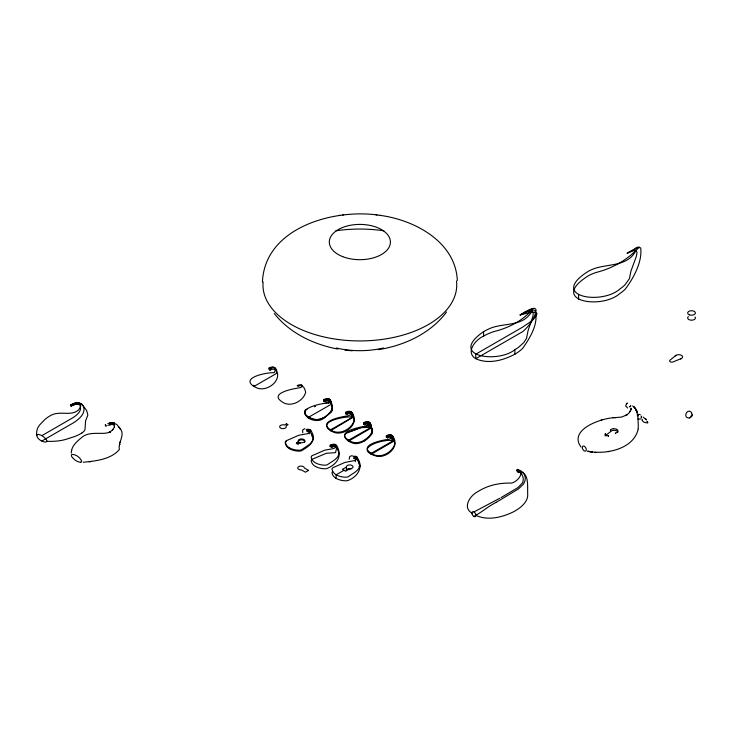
<?xml version="1.0" encoding="UTF-8"?>
<svg xmlns="http://www.w3.org/2000/svg" width="732" height="732" viewBox="0 0 732 732"><rect width="100%" height="100%" fill="white"/><g stroke="black" fill="none" stroke-linecap="round" stroke-linejoin="round"><path stroke-width="1.1" d="M328.366 400.816L328.577 401.859A3.34 1.565 4 0 1 328.146 402.371L327.552 402.692A6.295 2.516 -0.9 0 1 324.706 403.387C317.67 404.137 295.353 409.646 309.078 417.405C316.691 423.133 330.306 416.545 332.255 407.751A6.295 1.949 64.2 0 0 331.45 404.952L331.074 404.064A3.367 0.705 65.7 0 0 330.434 402.81L328.284 400.523M362.706 426.536L363.96 426.482A6.423 2.571 -0.9 0 0 367.455 425.731A3.953 1.848 4 0 0 368.004 425.429A3.367 1.574 4 0 0 368.498 424.789L367.885 423.389L368.471 424.889A3.34 1.565 4 0 1 368.04 425.402L367.437 425.722A6.295 2.516 -0.9 0 1 364.591 426.417C357.911 427.268 335.1 432.31 348.963 440.435C357.362 446.447 369.376 439.145 372.204 431.24A6.423 1.995 64.2 0 0 371.344 427.982L370.968 427.095M332.365 409.115L332.319 408.209A6.423 1.995 64.2 0 0 331.459 404.952A3.953 0.824 65.7 0 0 331.102 404.128L332.465 406.416L332.401 408.731M638.148 428.952L638.24 425.814M372.249 432.182L372.149 430.773A6.295 1.949 64.2 0 0 371.344 427.973A3.953 0.824 65.7 0 0 370.996 427.159A3.367 0.705 65.7 0 0 370.328 425.841L369.056 424.066A9.406 5.426 -60 0 0 364.801 424.743L363.63 424.066L363.63 422.712A11.062 6.387 -60 0 1 368.626 421.916L369.642 423.096A7.439 4.557 -9.4 0 1 370.008 424.404L368.791 427.387L360.968 427.653L349.731 431.788M638.148 429.263C633.519 449.329 605.602 454.819 588.244 451.305L588.949 451.424L587.293 451.168M638.258 425.082L637.828 415.392L635.861 409.27C637.856 413.232 634.708 406.233 632.558 405.995M332.401 408.566L331.413 411.695L323.919 418.118M348.524 432.319C338.157 435.705 351.113 444.58 356.905 443.583C363.163 443.034 370.731 437.69 372.295 431.596M372.286 431.761L371.188 425.091A7.439 1.995 80.6 0 0 370.52 423.608L369.806 422.593A11.062 6.387 -60 0 0 364.801 423.389L363.63 422.712M71.635 405.803L70.848 405.986L70.583 404.787L71.635 405.803L76.723 403.588L80.31 403.698A14.128 6.991 71.7 0 1 83.146 405.766L86.651 410.524L87.813 414.77A3.495 2.708 89.7 0 1 87.556 415.941L85.553 420.882L85.04 429.19A11.868 6.954 1 0 1 83.228 432.008L81.728 433.097M71.269 453.062L71.59 450.363L71.498 450.83C72.468 445.129 77.272 441.195 81.462 437.69C89.267 430.389 102.544 435.266 109.544 432.2L108.903 432.493L110.349 431.724L109.946 431.981M36.719 435.366L37.872 434.323L40.928 435.137A15.811 9.132 60 0 1 42.804 436.217C54.342 445.376 37.835 442.65 36.719 435.366A41.468 23.936 0 0 1 37.103 429.803A31.952 18.446 0 0 1 40.022 424.523L44.753 419.656A39.107 22.729 0.5 0 1 50.966 415.337L52.85 414.468A11.868 6.716 -0.7 0 1 57.691 413.397C64.379 412.528 72.303 415.035 77.967 410.396A3.495 0.897 -40.7 0 0 78.818 409.572L80.621 406.681L80.584 404.293A14.128 5.362 -15.4 0 0 78.855 402.856L75.478 402.875L70.464 405.125M357.49 460.757L357.454 458.708M114.466 427.031L114.174 424.88M631.13 408.978C630.947 410.615 631.039 407.367 631.487 408.968L631.057 408.246M691.667 412.729C687.138 407.084 682.251 418.594 689.452 417.935M114.494 426.82L112.572 429.885L112.948 429.483M105.143 424.908L105.902 426.216M615.941 417.624L615.072 417.643L621.898 417.011L626.976 414.724L625.43 415.675C629.236 413.232 629.41 412.94 631.039 409.389M106.25 426.006L105.509 424.716M630.838 409.975L630.014 411.604L630.343 411.045M630.581 406.333L630.7 405.281M308.867 430.745L309.352 432.42A3.367 1.574 4 0 1 308.849 433.06A3.953 1.848 4 0 1 308.291 433.353A6.295 2.516 -0.9 0 1 305.436 434.049L298.83 435.247L286.084 440.82A5.719 3.303 0 0 0 285.26 442.119C286.102 448.185 294.035 450.235 299.342 450.253A5.719 3.303 0 0 0 301.593 449.777C305.363 446.666 312.784 443.958 312.994 438.404A6.295 1.949 64.2 0 0 312.189 435.604A3.953 0.824 65.7 0 0 311.841 434.79A3.367 0.705 65.7 0 0 311.173 433.472L308.73 431.02A9.406 5.426 -60 0 0 307.028 430.819M309.243 430.004L309.48 429.547L310.652 430.224L311.375 431.24A7.439 1.995 80.6 0 1 312.042 432.722C316.837 441.186 307.971 447.087 301.593 450.674A5.719 3.303 0 0 1 299.342 451.15C294.035 451.141 286.102 449.091 285.26 443.016A5.719 3.303 0 0 1 285.7 442.128M328.32 399.709L328.741 398.885L330.635 400.578A7.439 1.995 80.6 0 1 331.303 402.06L332.465 406.416L331.129 405.647M329.162 401.035L329.912 399.562A11.062 6.387 -60 0 0 324.917 400.358L323.745 399.681L323.745 401.035L324.917 401.712A9.406 5.426 -60 0 1 329.162 401.035L330.535 402.993M368.205 422.739L368.626 421.916M369.806 422.593L369.056 424.066L370.429 426.024M355.478 457.884L356.017 459.486A3.34 1.565 4 0 1 355.587 459.998L354.993 460.318M355.853 457.152L356.182 456.503C364.335 465.213 358.735 476.376 348.295 480.348A5.719 3.303 0 0 1 346.044 480.823C340.737 480.814 332.804 478.765 331.962 472.689A5.719 3.303 0 0 1 332.786 471.39M641.488 417.679L641.635 416.59M692.014 415.758L692.069 415.648A1.254 0.54 -88.9 0 0 692.225 415.309L692.188 414.275M307.12 409.051C302.38 410.396 305.088 415.575 308.3 416.956L308.684 418.082L309.078 417.405C313.241 419.299 318.667 421.028 322.766 418.082M304.942 411.457C303.881 419.363 318.374 423.425 323.828 418.182M83.274 462.24C95.581 461.041 111.054 459.449 119.371 449.494C117.806 442.11 125.748 434.854 119.929 428.348L120.432 429.108L116.91 424.578L113.286 422.858L114.567 423.288L114 423.087M331.733 411.311L332.291 410.396A2.965 1.711 0 0 0 332.355 410.112M371.618 434.341L372.176 433.426A2.965 1.711 0 0 0 372.249 433.143M446.538 312.015C430.48 333.572 404.339 345.531 378.298 349.658M626.629 403.524L625.695 406.022L627.745 408.017M637.188 415.163L638.551 414.339L640.189 414.513M331.404 411.713L324.999 417.286M371.289 434.744L363.813 441.149M642.193 419.729L642.211 419.711A1.574 0.906 0 0 0 642.138 420.067M309.078 418.311L309.691 417.679M112.636 429.821L109.644 432.191L110.614 431.551L110.221 431.816M626.592 403.552L627.562 403.048M617.845 432.2A3.87 2.233 -0.8 0 0 614.596 430.361A3.87 2.233 -0.8 0 0 610.534 431.633L606.682 434.717M675.984 355.322L670.283 359.97A2.214 1.281 0 0 0 670.155 361.7A2.214 1.281 0 0 0 673.129 361.91L681.455 358.488M626.354 403.753L626.83 403.359M286.084 441.725L286.569 441.332M305.326 411.055L305.82 410.67M605.126 435.915A2.214 1.244 1.8 0 1 605.584 435.558L606.078 435.174M627.306 414.477L626.867 414.806M691.017 417.24L689.388 417.954M329.702 405.144L308.684 417.185L308.684 418.082M520.178 314.943L527.516 311.365L531.633 310.816L531.624 311.722C522.319 327.863 502.033 321.943 487.796 329.455A49.428 28.539 0 0 0 483.587 331.623C447.508 356.594 497.888 363.63 514.871 349.686A49.428 28.539 0 0 0 518.631 347.252L523.874 342.485L526.537 338.33L528.101 330.489L532.96 316.169L533.216 312.637L532.695 311.475L531.002 310.46L529.602 310.56L520.178 314.943L525.292 311.704L532.292 308.52L534.369 308.337L535.614 308.922L536.144 310.158C534.882 318.621 529.026 326.124 522.694 331.623L475.763 358.717C465.012 352.339 475.626 339.492 483.587 336.134A47.836 27.615 0 0 1 493.853 331.596C508.374 328.064 522.895 320.708 532.503 309.224L530.307 309.49L520.178 314.943C525.448 313.937 531.139 311.192 536.51 312.893L537.032 313.708C534.863 320.021 527.873 323.37 522.694 327.094L475.763 354.187L475.763 358.717C488.326 364.481 503.232 360.4 514.871 354.197A47.836 27.615 0 0 0 522.73 348.276C529.941 338.047 539.136 323.16 534.991 310.661L533.335 309.856L530.965 309.874L523.856 312.82M41.861 435.65L70.858 418.905C75.524 416.261 83.393 411.027 79.578 404.796A18.794 10.852 -60 0 0 71.05 406.141L71.05 404.787A20.45 11.813 -60 0 1 82.268 404.467C88.188 412.93 77.482 420.744 70.858 424.304L41.861 441.048M296.46 442.878L298.555 441.671A3.321 1.912 0 0 1 301.053 438.953A3.321 1.912 0 0 1 304.832 441.131A3.321 1.912 0 0 1 300.12 442.576L298.025 443.775L296.46 442.878L296.46 443.775M297.165 443.372L298.555 442.576A3.321 1.912 0 0 1 301.41 439.831A3.321 1.912 0 0 1 304.649 442.43M627.205 253.153L635.01 250.088L636.227 250.435L637.06 252.686L636.3 256.502L630.929 271.115L629.438 278.636L624.927 284.894A47.635 27.505 0 0 1 620.251 288.71C601.402 305.894 547.307 296.25 589.196 270.785A47.635 27.505 0 0 1 595.802 268.086C609.756 263.886 628.102 266.018 635.843 250.719L634.681 249.896L633.015 250.298L627.205 253.153L637.481 247.325L639.265 247.032C628.029 259.604 612.409 268.47 596.004 272.487A49.959 28.85 0 0 0 588.976 275.406C547.554 300.843 601.311 310.277 620.068 293.358A49.959 28.85 0 0 0 625.119 289.296C633.555 278.197 642.44 261.8 640.71 247.864L637.654 247.416L635.175 248.551M348.578 440.216L369.596 428.174L370.236 426.564L368.471 423.727A9.406 5.426 -60 0 0 364.216 424.404M348.578 441.112L371.06 428.128L371.078 427.177A12.371 7.146 -60 0 0 369.907 423.041L369.221 422.254A11.062 6.387 -60 0 0 364.216 423.05M346.401 467.071L342.384 469.386L345.513 471.188L349.713 468.764A3.321 1.912 0 0 0 353.016 466.769A3.321 1.912 0 0 0 349.438 464.939A3.321 1.912 0 0 0 346.401 467.071L346.401 470.676A3.321 1.912 0 0 1 347.956 468.828A3.321 1.912 0 0 1 351.516 468.864M371.261 453.309L392.279 441.268L392.919 439.667L391.153 436.821A9.406 5.426 -60 0 0 386.899 437.498M371.261 454.206L393.743 441.231L393.761 440.271A12.371 7.146 -60 0 0 392.59 436.135L391.895 435.348A11.062 6.387 -60 0 0 386.899 436.144M343.948 470.292L336.125 474.803L336.125 478.417M501.063 497.577L517.908 487.613L522.218 483.221A5.023 2.901 -60 0 0 522.987 481.446C524.213 477.337 521.806 472.89 518.119 470.96M499.746 498.282L473.915 511.952M496.259 502.28L518.402 488.967L523.096 484.529A7.293 4.154 -59.4 0 0 524.194 482.58C527.141 477.511 523.92 471.243 518.412 469.871M640.363 419.052L637.938 419.079M348.405 432.374L359.613 428M107.842 423.59L111.776 422.703L113.918 423.059M314.55 406.809L315.565 406.406M107.778 425.383L111.09 424.469L113.991 424.716M615.301 433.024L615.713 433.737M615.036 417.643C602.079 417.835 568.087 429.309 580.933 446.932M601.155 420.086L601.942 419.848M360.3 427.808L361.901 427.488A2.965 1.711 0 0 1 362.45 427.442M109.425 424.789L110.331 424.578M647.582 422.812L647.179 422.849A5.106 2.946 0 0 1 642.239 420.058M376.989 214.943C332.493 208.959 264.783 227.991 262.431 281.976M304.768 428.613L302.627 430.068L302.737 432.832M338.577 215.51L339.712 215.354M342.732 214.943L343.647 214.824M89.286 461.8L90.667 461.645M111.767 422.703L110.999 422.776L113.259 422.858L109.507 423.059L113.195 422.849L111.054 422.767L112.536 422.721M80.557 462.35L81.069 462.231A2.654 1.537 60 0 0 81.536 461.782L81.645 461.435A1.363 0.787 60 0 0 81.627 461.004C80.062 457.445 76.11 454.435 72.148 454.389A3.687 2.132 60 0 0 71.763 454.554L71.388 455.094A1.363 0.787 60 0 0 71.379 455.514L71.544 456.155A2.69 1.556 60 0 0 71.946 456.96L72.459 457.683M613.361 428.732L613.096 428.76A3.87 2.141 0.7 0 0 610.671 429.748M613.123 417.752L613.691 417.716M516.893 470.173C526.775 471.381 515.703 484.611 509.316 483.047C500.624 483.093 491.867 484.584 483.962 488.299A49.529 28.594 0 0 0 477.703 491.73C470.328 495.262 461.993 507.523 471.93 513.05M322.592 403.515L324.02 403.451A6.423 2.571 -0.9 0 0 327.561 402.701A3.953 1.848 4 0 0 328.11 402.399A3.367 1.574 4 0 0 328.613 401.758L328.311 400.733M519.354 471.6C529.492 472.744 527.314 486.295 527.681 493.652C528.403 499.947 523.6 505.053 518.887 508.466A49.529 28.594 0 0 1 512.958 512.08C501.749 517.387 487.796 520.928 476.02 515.41M352.376 350.811L345.019 350.143M380 215.354C414.257 219.801 455.643 241.706 457.317 280.484M376.065 214.824L381.143 215.51M352.275 455.606L349.74 456.439L349.173 459.275M337.891 349.063C313.708 344.543 289.771 333.197 274.308 313.552M113.762 424.67L114.247 424.844M386.313 437.16A9.406 5.426 -60 0 1 390.559 436.482L391.144 437.983A3.34 1.565 4 0 1 390.723 438.495L390.119 438.825A6.295 2.516 -0.9 0 1 387.274 439.511C380.805 440.399 357.683 445.367 371.646 453.529C380.027 459.431 392.544 452.422 394.822 443.876A6.295 1.949 64.2 0 0 394.026 441.076L393.642 440.188A3.34 0.695 65.7 0 0 393.111 439.118L391.739 437.16A9.406 5.426 -60 0 0 387.484 437.837L386.313 437.16L386.313 435.805A11.062 6.387 -60 0 1 391.309 435.009L392.325 436.19A7.439 4.557 -9.4 0 1 392.691 437.498L391.474 440.481C381.756 439.209 351.946 449.027 376.87 456.283C385.92 458.122 399.086 448.011 393.871 438.184A7.439 1.995 80.6 0 0 393.203 436.702L392.489 435.686A11.062 6.387 -60 0 0 387.484 436.482L386.313 435.805M643.245 417.167L646.393 419.921M691.401 413.626L692.143 414.175M301.401 385.005L303.945 387.64A3.34 0.695 65.7 0 1 304.485 388.71L304.86 389.598A6.295 1.949 64.2 0 1 305.665 392.398C303.286 401.31 290.11 408.191 281.701 401.603C269.449 393.313 292.031 388.994 298.107 388.033A6.295 2.516 -0.9 0 0 300.962 387.347L301.557 387.018A3.34 1.565 4 0 0 301.987 386.505L301.401 385.005A9.406 5.426 -60 0 0 297.146 385.682L298.327 386.359A9.406 5.426 -60 0 1 302.572 385.682M268.992 368.077L270.163 368.754A11.062 6.387 -60 0 1 275.168 367.949L275.882 368.965A7.439 1.995 80.6 0 1 276.55 370.447C282.159 381.701 265.213 393.175 255.441 387.191A9.342 5.389 0 0 1 252.696 385.608C241.359 376.953 268.946 372.048 274.152 372.744L275.369 369.761A7.439 4.557 -9.4 0 0 275.003 368.461L273.988 367.272A11.062 6.387 -60 0 0 268.992 368.077L268.992 369.431L270.163 370.108A9.406 5.426 -60 0 1 274.418 369.422M345.641 412.326L346.812 413.004A11.062 6.387 -60 0 1 351.817 412.208L352.531 413.223A7.439 1.995 80.6 0 1 353.199 414.705C358.808 425.96 341.862 437.425 332.09 431.441A9.342 5.389 0 0 1 329.345 429.858C318.008 421.202 345.596 416.298 350.802 417.002L352.019 414.019A7.439 4.557 -9.4 0 0 351.653 412.711L350.637 411.53A11.062 6.387 -60 0 0 345.641 412.326L345.641 413.681L346.812 414.358A9.406 5.426 -60 0 1 351.067 413.681L352.44 415.639A3.34 0.695 65.7 0 1 352.98 416.709L353.346 417.588A6.295 1.949 64.2 0 1 354.16 420.388C351.781 429.309 338.605 436.18 330.196 429.602C317.944 421.303 340.517 416.993 346.602 416.032A6.295 2.516 -0.9 0 0 349.457 415.337L350.052 415.017A3.34 1.565 4 0 0 350.482 414.504L349.887 413.004A9.406 5.426 -60 0 0 345.641 413.681M253.547 385.343L254.333 385.801M330.159 445.175L331.724 446.072A11.026 6.414 -67.6 0 1 336.528 445.157C342.521 455.606 337.845 463.64 327.469 468.324A5.719 3.303 0 0 1 325.218 468.8C319.911 468.791 311.969 466.742 311.137 460.666A5.719 3.303 0 0 1 311.96 459.367L326.344 453.282L335.512 452.66L336.729 447.655L335.357 444.48A11.026 6.24 -52.5 0 0 330.159 445.175L330.159 446.529L331.724 447.426A9.36 5.453 -68.9 0 1 335.778 446.63L337.15 448.588A3.34 0.695 65.7 0 1 337.69 449.658L338.065 450.546A6.295 1.949 64.2 0 1 338.87 453.346C338.651 458.9 331.239 461.608 327.469 464.71A5.719 3.303 0 0 1 325.218 465.186C319.911 465.177 311.969 463.127 311.137 457.052A5.719 3.303 0 0 1 311.96 455.762L324.697 450.189L331.312 448.981A6.295 2.516 -0.9 0 0 334.167 448.295L334.762 447.975A3.34 1.565 4 0 0 335.192 447.462L334.606 445.953A9.36 5.27 -51.2 0 0 330.159 446.529M312.088 436.428L313.204 437.077L311.841 434.79M359.019 466.229L359.906 466.751L358.909 462.624A6.295 1.949 64.2 0 1 359.696 465.387C359.458 470.923 352.065 473.631 348.295 476.733A5.719 3.303 0 0 1 346.044 477.209C340.737 477.2 332.804 475.15 331.962 469.075A5.719 3.303 0 0 1 332.786 467.785L344.598 462.542L352.119 461.014A6.295 2.516 -0.9 0 0 354.956 460.337L355.386 461.691M640.875 415.977L641.47 416.334M119.106 427.195L119.664 427.973L119.279 427.424M370.996 427.159L372.359 429.446M636.703 411.027L636.19 409.874L637.243 412.628M636.877 411.476L636.492 410.515L637.023 411.896M368.004 425.429L368.791 427.387M358.89 462.569L358.515 461.682A3.34 0.695 65.7 0 0 357.975 460.611L355.432 457.985A9.342 5.261 -51.2 0 0 355.002 457.848M328.11 402.399L328.558 403.497M308.849 433.06L309.197 433.911M307.815 416.6L308.3 417.862M357.344 458.269L356.182 456.503A11.007 6.231 -52.5 0 0 353.117 456.402M330.352 403.542L328.577 400.697A9.406 5.426 -60 0 0 324.331 401.374L324.331 400.02A11.062 6.387 -60 0 1 329.327 399.224L330.013 400.02A12.371 7.146 -60 0 1 331.138 403.25M610.534 429.885L610.534 431.633M608.429 435.586L608.429 436.537M605.574 433.655L605.574 435.567M578.591 294.84L578.591 299.351M514.871 349.686L514.871 354.197M483.587 331.623L483.587 336.134M387.484 436.482L387.484 437.837M371.646 453.529L371.646 454.435M370.868 453.081L370.868 453.986M364.801 423.389L364.801 424.743M349.713 468.764L349.713 469.669M348.963 440.435L348.963 441.341M348.185 439.987L348.185 440.893M346.812 413.004L346.812 414.358M331.724 446.072L331.724 447.426M324.917 400.358L324.917 401.712M300.12 442.576L300.12 443.473M298.555 441.671L298.555 442.576M298.025 443.775L298.025 444.681M289.424 447.847L289.424 448.743M270.163 368.754L270.163 370.108M269.577 369.77L269.577 368.416A11.062 6.387 -60 0 1 274.582 367.61L275.269 368.406A12.371 7.146 -60 0 1 276.44 372.533L276.422 373.494L253.94 386.478L253.94 385.572M354.105 458.571A2.553 1.373 -61.9 0 0 354.224 457.253A11.007 6.405 -67.6 0 1 357.353 457.18L356.603 458.662A9.342 5.435 -68.9 0 0 354.096 458.671A2.718 1.18 10.7 0 0 353.968 458.497M353.263 456.548A2.535 1.116 9.1 0 1 354.288 457.235M306.305 429.538A11.062 6.387 -60 0 1 309.48 429.547L310.487 430.727A7.439 4.557 -9.4 0 1 310.642 431.047M307.339 431.651A9.406 5.426 -60 0 1 309.901 431.697L310.652 430.224A11.062 6.387 -60 0 0 307.486 430.215A2.635 1.519 -60 0 1 307.376 431.541M306.388 429.538A2.535 1.098 9.6 0 1 307.522 430.215M307.138 431.441A2.718 1.144 10.4 0 1 307.385 431.651M306.342 429.785A2.635 1.519 -60 0 1 306.342 430.05M323.745 401.035A9.406 5.426 -60 0 1 327.771 400.285M323.745 399.681A11.062 6.387 -60 0 1 328.741 398.885L329.748 400.065A7.439 4.557 -9.4 0 1 330.013 400.706M363.63 424.066A9.406 5.426 -60 0 1 366.43 423.169M695.052 317.011A3.87 2.233 0 0 1 693.698 319.793A3.87 2.233 0 0 1 688.73 319.481A3.87 2.233 0 0 1 688.428 316.599M80.502 462.185A12.435 7.183 60 0 1 72.523 457.582M47.004 441.305A41.468 23.946 0 0 0 56.648 441.085A31.952 18.446 0 0 0 65.789 439.401L74.225 436.675A39.107 22.363 -0.3 0 0 81.719 433.088M690.981 416.233A2.544 2.068 58.7 0 1 690.66 416.243M692.042 415.932A2.352 1.391 61.3 0 1 691.191 416.151M675.233 355.935A3.87 2.233 0 0 1 681.455 355.322A3.87 2.233 0 0 1 680.412 358.918M629.776 406.727A1.931 1.565 58.7 0 1 629.401 406.727M630.572 406.498A1.784 1.052 61.3 0 1 629.932 406.672M608.448 435.595A2.214 1.235 2.8 0 1 605.474 435.311A2.214 1.235 2.8 0 1 605.556 433.646M613.37 428.76A3.87 2.15 0.9 0 1 616.573 429.3M616.774 429.355A3.87 2.214 0.5 0 1 617.835 431.304M617.753 431.514A3.87 2.196 2 0 1 615.941 432.804M641.507 417.807A1.784 1.052 61.3 0 1 640.866 417.981M646.813 421.275A7.933 4.584 0 0 1 647.692 422.144M647.481 422.236A1.894 1.098 0 0 1 647.783 422.803M473.915 516.481A126.764 73.182 -60 0 0 484.941 509.335A99.186 57.261 -60 0 1 496.259 502.289M383.412 347.984A61.561 35.539 0 0 1 336.354 348.002M456.493 281.006A96.889 55.934 0 0 1 360.72 340.929A96.889 55.934 0 0 1 263.108 282.003M335.897 230.79A96.889 55.934 0 0 1 383.815 230.79M75.716 403.295C76.906 406.26 77.043 401.831 75.716 403.25M353.089 417.258L330.59 430.727L330.59 429.83L351.607 417.789L352.248 416.179L350.482 413.342A9.406 5.426 -60 0 0 346.227 414.019L346.227 412.665A11.062 6.387 -60 0 1 351.232 411.869L351.918 412.665A12.371 7.146 -60 0 1 353.089 416.792L353.089 417.258M631.204 408.246L631.204 408.246M119.709 444.306L119.655 445.038L119.709 444.333M119.892 442.229L119.81 442.942L119.892 442.22M286.487 423.782L284.4 424.99A3.321 1.912 0 0 0 279.688 426.436A3.321 1.912 0 0 0 283.458 428.613A3.321 1.912 0 0 0 285.965 425.896L288.051 424.688L286.487 423.782M308.556 470.402L305.427 472.204L301.41 469.889A3.321 1.912 0 0 1 297.723 468.132A3.321 1.912 0 0 1 300.898 466.074A3.321 1.912 0 0 1 304.347 467.977L308.556 470.402M609.244 451.406L608.393 451.58L609.244 451.406M111.09 424.469L110.258 424.597L111.044 424.469M111.813 422.703L111.035 422.767L111.831 422.703M595.921 452.504L595.043 452.44L595.93 452.513M592.417 452.12L591.575 451.983L592.426 452.138M589.827 451.607L589.022 451.47L589.827 451.607M590.697 451.809L589.91 451.653L590.733 451.827M633.491 406.589L633.976 406.955L633.491 406.589M645.478 418.805L645.908 419.28L645.478 418.805M634.543 407.495L636.41 410.341L634.543 407.495M637.883 415.803L637.764 414.98L637.883 415.803M689.59 314.897A3.87 2.233 0 0 0 695.4 312.967A3.87 2.233 0 0 0 689.59 311.027A3.87 2.233 0 0 0 689.59 314.897M582.343 448.011A2.809 1.656 61 0 0 585.618 451.068A2.809 1.656 61 0 0 584.905 446.712A2.809 1.656 61 0 0 582.343 448.011M516.92 470.612A1.748 1.007 60 0 0 518.979 472.488A1.748 1.007 60 0 0 518.466 469.788A1.748 1.007 60 0 0 516.92 470.612M471.984 513.535A2.772 1.601 60 0 0 475.196 516.673A2.772 1.601 60 0 0 474.556 512.446A2.772 1.601 60 0 0 471.984 513.535M342.732 256.658A30.552 17.641 0 0 0 390.339 243.308A30.552 17.641 0 0 0 346.501 226.188A30.552 17.641 0 0 0 342.732 256.658"/></g></svg>
